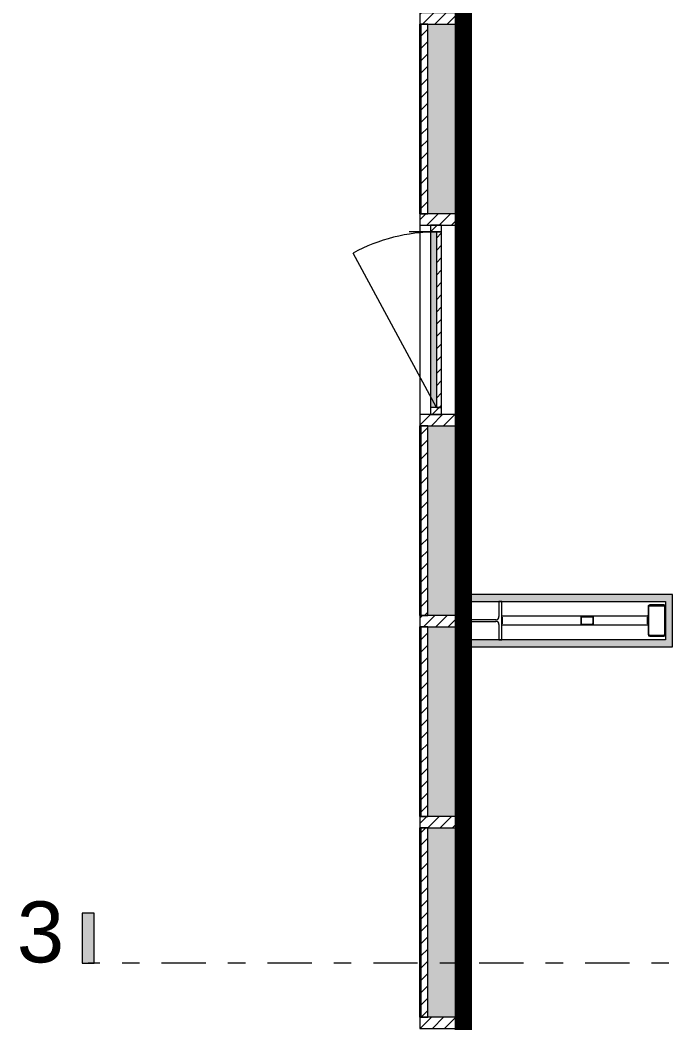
# Model space of a CAD drawing. Header units: metres. Extents: x 83 to 133, y -243 to -94.
# Drawn here: x 83.41 to 87.13, y -144.17 to -138.41 of the extents above; entities that cross this region are included whole.
import ezdxf

# ---------------------------------------------------------------- set-up
doc = ezdxf.new("R2010")
doc.units = ezdxf.units.M
doc.linetypes.add('DASHDOT', pattern=[25.4, 12.7, -6.35, 0, -6.35])
doc.layers.get('0').update_dxf_attribs({"lineweight": 5})
for name, color, linetype, lineweight in [('ARQ_Tramas Pladur', 253, 'Continuous', 5), ('BASE', 7, 'Continuous', 5), ('FOLHA', 15, 'Continuous', 5), ('MP_GENERICO', 7, 'Continuous', 5), ('PLADUR', 1, 'Continuous', 5)]:
    doc.layers.add(name, color=color, linetype=linetype, lineweight=lineweight)
doc.styles.get("Standard").update_dxf_attribs({"font": 'arial.ttf'})
pattern_1 = [(135, (-140.13, -85.828), (-0.035355339, -0.035355339), [])]

# ---------------------------------------------------------------- blocks, each defined once
blk = doc.blocks.new('Family - Hospital da Trofa - Fachada v3-V80-200-HOSPITAL - PLANTA PISO 1')
at = {"layer": 'MP_GENERICO'}
blk.add_line((34.5008, 0.95), (34.505, 0.9458), dxfattribs=at)
blk = doc.blocks.new('Family - Weld-1205540-200-HOSPITAL - PLANTA PISO 1')
blk.add_blockref('Family - Hospital da Trofa - Fachada v3-V80-200-HOSPITAL - PLANTA PISO 1', (0, 0))
blk = doc.blocks.new('Family - ST_MetTrelica-1205548-200-HOSPITAL - PLANTA PISO 1')
at = {"layer": 'MP_GENERICO'}
for p, q in [((34.44, 1.04), (34.44, 0.96)), ((34.445, 0.96), (34.445, 1.04)), ((34.61, 1.05), (34.45, 1.05)), ((34.45, 1.045), (34.61, 1.045)), ((34.615, 1.04), (34.615, 0.96)), ((34.62, 0.96), (34.62, 1.04)), ((34.61, 0.955), (34.45, 0.955)), ((34.45, 0.95), (34.61, 0.95))]:
    blk.add_line(p, q, dxfattribs=at)
for centre, radius, start, end in [((34.45, 1.04), 0.01, 90, 180), ((34.45, 1.04), 0.005, 90, 180), ((34.61, 1.04), 0.01, 0, 90), ((34.61, 1.04), 0.005, 0, 90), ((34.45, 0.96), 0.01, 180, 270), ((34.45, 0.96), 0.005, 180, 270), ((34.61, 0.96), 0.005, 270, 0), ((34.61, 0.96), 0.01, 270, 360)]:
    blk.add_arc(centre, radius, start, end, dxfattribs=at)
blk = doc.blocks.new('Family - ST_MetTrelica-1205612-200-HOSPITAL - PLANTA PISO 1')
at = {"layer": 'MP_GENERICO'}
for p, q in [((34.505, 0.5726), (34.505, 0.11)), ((34.555, 0.11), (34.555, 0.5726))]:
    blk.add_line(p, q, dxfattribs=at)
blk = doc.blocks.new('Family - ST_MetTrelica-1205621-200-HOSPITAL - PLANTA PISO 1')
at = {"layer": 'MP_GENERICO'}
for p, q in [((-0.094, 0.11), (-0.11, 0.11)), ((-0.11, 0.11), (-0.11, -0.11)), ((-0.094, 0.02275), (-0.094, 0.11)), ((0.11, 0.11), (0.094, 0.11)), ((0.094, 0.11), (0.094, 0.02275)), ((0.11, -0.11), (0.11, 0.11)), ((0.076, 0.00475), (-0.076, 0.00475)), ((-0.094, -0.11), (-0.094, -0.02275)), ((-0.076, -0.00475), (0.076, -0.00475)), ((0.094, -0.02275), (0.094, -0.11)), ((-0.11, -0.11), (-0.094, -0.11)), ((0.094, -0.11), (0.11, -0.11))]:
    blk.add_line(p, q, dxfattribs=at)
for centre, start, end in [((-0.076, 0.02275), 180, 270), ((0.076, 0.02275), 270, 0), ((-0.076, -0.02275), 90, 180), ((0.076, -0.02275), 0, 90)]:
    blk.add_arc(centre, 0.018, start, end, dxfattribs=at)
blk = doc.blocks.new('Family - ST_MetTrelica-1205692-200-HOSPITAL - PLANTA PISO 1')
at = {"layer": 'MP_GENERICO'}
for p, q in [((34.505, 0.95), (34.505, 0.6278)), ((34.555, 0.6278), (34.555, 0.95)), ((34.549, 0.6365), (34.511, 0.6365)), ((34.505, 0.6278), (34.505, 0.5726)), ((34.508, 0.5726), (34.508, 0.6278)), ((34.511, 0.6322), (34.549, 0.6322)), ((34.552, 0.6278), (34.552, 0.5726)), ((34.555, 0.5726), (34.555, 0.6278)), ((34.549, 0.5683), (34.511, 0.5683)), ((34.511, 0.5639), (34.549, 0.5639))]:
    blk.add_line(p, q, dxfattribs=at)
at = {"layer": 'MP_GENERICO', "flags": 128}
for points in [[(34.511, 0.6365), (34.5098, 0.6363), (34.5087, 0.6358), (34.5077, 0.635), (34.5068, 0.634), (34.506, 0.6326), (34.5055, 0.6311), (34.5051, 0.6295), (34.505, 0.6278)], [(34.555, 0.6278), (34.5549, 0.6295), (34.5545, 0.6311), (34.554, 0.6326), (34.5532, 0.634), (34.5523, 0.635), (34.5513, 0.6358), (34.5502, 0.6363), (34.549, 0.6365)], [(34.508, 0.6278), (34.5081, 0.6286), (34.5082, 0.6295), (34.5085, 0.6302), (34.5089, 0.6309), (34.5093, 0.6314), (34.5099, 0.6318), (34.5104, 0.6321), (34.511, 0.6322)], [(34.549, 0.6322), (34.5496, 0.6321), (34.5501, 0.6318), (34.5507, 0.6314), (34.5511, 0.6309), (34.5515, 0.6302), (34.5518, 0.6295), (34.5519, 0.6286), (34.552, 0.6278)], [(34.505, 0.5726), (34.5051, 0.5709), (34.5055, 0.5693), (34.506, 0.5678), (34.5068, 0.5665), (34.5077, 0.5654), (34.5087, 0.5646), (34.5098, 0.5641), (34.511, 0.5639)], [(34.511, 0.5683), (34.5104, 0.5683), (34.5099, 0.5686), (34.5093, 0.569), (34.5089, 0.5695), (34.5085, 0.5702), (34.5082, 0.5709), (34.5081, 0.5718), (34.508, 0.5726)], [(34.552, 0.5726), (34.5519, 0.5718), (34.5518, 0.5709), (34.5515, 0.5702), (34.5511, 0.5695), (34.5507, 0.569), (34.5501, 0.5686), (34.5496, 0.5683), (34.549, 0.5683)], [(34.549, 0.5639), (34.5502, 0.5641), (34.5513, 0.5646), (34.5523, 0.5654), (34.5532, 0.5665), (34.554, 0.5678), (34.5545, 0.5693), (34.5549, 0.5709), (34.555, 0.5726)]]:
    blk.add_lwpolyline(points, dxfattribs=at)
blk = doc.blocks.new('Family - Hospital da Trofa - Fachada v3-1200353-200-HOSPITAL - PLANTA PISO 1')
at = {"layer": 'MP_GENERICO'}
for p, q in [((0.019, 0), (0.019, -0.0024)), ((-0.019, 0), (-0.019, -0.0024)), ((-0.019, -0.0024), (0.019, -0.0024))]:
    blk.add_line(p, q, dxfattribs=at)
blk = doc.blocks.new('Family - Weld-1205701-200-HOSPITAL - PLANTA PISO 1')
blk.add_blockref('Family - Hospital da Trofa - Fachada v3-1200353-200-HOSPITAL - PLANTA PISO 1', (0, 0))
blk = doc.blocks.new('Family - Hospital da Trofa - Fachada v3-V81-200-HOSPITAL - PLANTA PISO 1')
at = {"layer": 'MP_GENERICO'}
for p, q in [((-0.019, 0), (-0.019, -0.0024)), ((-0.019, -0.0024), (0.019, -0.0024)), ((0.019, 0), (0.019, -0.0024))]:
    blk.add_line(p, q, dxfattribs=at)
blk = doc.blocks.new('Family - Weld-1205703-200-HOSPITAL - PLANTA PISO 1')
blk.add_blockref('Family - Hospital da Trofa - Fachada v3-V81-200-HOSPITAL - PLANTA PISO 1', (0, 0))
blk = doc.blocks.new('Family - Hospital da Trofa - Fachada v3-1200319-200-HOSPITAL - PLANTA PISO 1')
at = {"layer": 'MP_GENERICO'}
blk.add_line((0.1892, 0.11), (0.185, 0.1142), dxfattribs=at)
blk = doc.blocks.new('Family - Weld-1205717-200-HOSPITAL - PLANTA PISO 1')
blk.add_blockref('Family - Hospital da Trofa - Fachada v3-1200319-200-HOSPITAL - PLANTA PISO 1', (34.37, 0))
blk = doc.blocks.new('Family - ST_MetTrelica-1205739-200-HOSPITAL - PLANTA PISO 1')
for name in ['Family - ST_MetTrelica-1205548-200-HOSPITAL - PLANTA PISO 1', 'Family - Weld-1205540-200-HOSPITAL - PLANTA PISO 1', 'Family - ST_MetTrelica-1205692-200-HOSPITAL - PLANTA PISO 1', 'Family - ST_MetTrelica-1205612-200-HOSPITAL - PLANTA PISO 1', 'Family - Weld-1205717-200-HOSPITAL - PLANTA PISO 1']:
    blk.add_blockref(name, (0, 0))
at = {"extrusion": (0, 0, -1)}
blk.add_blockref('Family - Weld-1205703-200-HOSPITAL - PLANTA PISO 1', (-34.53, 0.95), dxfattribs=at)
at = {"rotation": 270}
blk.add_blockref('Family - ST_MetTrelica-1205621-200-HOSPITAL - PLANTA PISO 1', (34.53, 0), dxfattribs=at)
at = {"extrusion": (0, 0, -1), "rotation": 180}
blk.add_blockref('Family - Weld-1205701-200-HOSPITAL - PLANTA PISO 1', (-34.53, 0.11), dxfattribs=at)
blk = doc.blocks.new('Family - Hospital da Trofa - Fachada v3-V82-200-HOSPITAL - PLANTA PISO 1')
at = {"layer": 'MP_GENERICO'}
blk.add_line((87.0131, -141.8282), (87.0089, -141.8324), dxfattribs=at)
blk = doc.blocks.new('Family - Weld-1205747-200-HOSPITAL - PLANTA PISO 1')
blk.add_blockref('Family - Hospital da Trofa - Fachada v3-V82-200-HOSPITAL - PLANTA PISO 1', (0, 0))
blk = doc.blocks.new('Direct Shape - ST_MetTrelica-1205763-200-HOSPITAL - PLANTA PISO 1')
at = {"layer": 'MP_GENERICO'}
for p, q in [((87.1031, -141.7674), (87.0231, -141.7674)), ((87.0131, -141.7774), (87.0131, -141.9374)), ((87.0181, -141.9374), (87.0181, -141.7774)), ((87.0231, -141.7724), (87.1031, -141.7724)), ((87.1081, -141.7774), (87.1081, -141.9374)), ((87.1131, -141.9374), (87.1131, -141.7774)), ((87.1031, -141.9424), (87.0231, -141.9424)), ((87.0231, -141.9474), (87.1031, -141.9474))]:
    blk.add_line(p, q, dxfattribs=at)
for centre, radius, start, end in [((87.0231, -141.7774), 0.01, 90, 180), ((87.1031, -141.7774), 0.01, 0, 90), ((87.0231, -141.7774), 0.005, 90, 180), ((87.1031, -141.7774), 0.005, 0, 90), ((87.0231, -141.9374), 0.01, 180, 270), ((87.0231, -141.9374), 0.005, 180, 270), ((87.1031, -141.9374), 0.005, 270, 0), ((87.1031, -141.9374), 0.01, 270, 0)]:
    blk.add_arc(centre, radius, start, end, dxfattribs=at)
blk = doc.blocks.new('Direct Shape - ST_MetTrelica-1205891-200-HOSPITAL - PLANTA PISO 1')
at = {"layer": 'MP_GENERICO'}
for p, q in [((86.6358, -141.8324), (86.1731, -141.8324)), ((86.1731, -141.8824), (86.6358, -141.8824))]:
    blk.add_line(p, q, dxfattribs=at)
blk = doc.blocks.new('Direct Shape - ST_MetTrelica-1205909-200-HOSPITAL - PLANTA PISO 1')
at = {"layer": 'MP_GENERICO'}
for p, q in [((-0.094, 0.11), (-0.11, 0.11)), ((-0.11, 0.11), (-0.11, -0.11)), ((-0.094, 0.02275), (-0.094, 0.11)), ((0.11, 0.11), (0.094, 0.11)), ((0.094, 0.11), (0.094, 0.02275)), ((0.11, -0.11), (0.11, 0.11)), ((0.076, 0.00475), (-0.076, 0.00475)), ((-0.094, -0.11), (-0.094, -0.02275)), ((-0.076, -0.00475), (0.076, -0.00475)), ((0.094, -0.02275), (0.094, -0.11)), ((-0.11, -0.11), (-0.094, -0.11)), ((0.094, -0.11), (0.11, -0.11))]:
    blk.add_line(p, q, dxfattribs=at)
for centre, start, end in [((-0.076, 0.02275), 180, 270), ((0.076, 0.02275), 270, 0), ((-0.076, -0.02275), 90, 180), ((0.076, -0.02275), 0, 90)]:
    blk.add_arc(centre, 0.018, start, end, dxfattribs=at)
blk = doc.blocks.new('Direct Shape - ST_MetTrelica-1206051-200-HOSPITAL - PLANTA PISO 1')
at = {"layer": 'MP_GENERICO'}
for p, q in [((86.627, -141.8384), (86.627, -141.8764)), ((86.6314, -141.8764), (86.6314, -141.8384)), ((86.6909, -141.8324), (86.6358, -141.8324)), ((86.6358, -141.8354), (86.6909, -141.8354)), ((86.6909, -141.8794), (86.6358, -141.8794)), ((86.6358, -141.8824), (86.6909, -141.8824)), ((87.0131, -141.8324), (86.6909, -141.8324)), ((86.6909, -141.8824), (87.0131, -141.8824)), ((86.6953, -141.8384), (86.6953, -141.8764)), ((86.6997, -141.8764), (86.6997, -141.8384))]:
    blk.add_line(p, q, dxfattribs=at)
at = {"layer": 'MP_GENERICO', "flags": 128}
for points in [[(86.6358, -141.8324), (86.6341, -141.8326), (86.6324, -141.8329), (86.6309, -141.8335), (86.6296, -141.8342), (86.6285, -141.8351), (86.6277, -141.8361), (86.6272, -141.8373), (86.627, -141.8384)], [(86.627, -141.8764), (86.6272, -141.8776), (86.6277, -141.8787), (86.6285, -141.8798), (86.6296, -141.8807), (86.6309, -141.8814), (86.6324, -141.882), (86.6341, -141.8823), (86.6358, -141.8824)], [(86.6314, -141.8384), (86.6315, -141.8379), (86.6317, -141.8373), (86.6321, -141.8368), (86.6327, -141.8363), (86.6333, -141.8359), (86.6341, -141.8357), (86.6349, -141.8355), (86.6358, -141.8354)], [(86.6358, -141.8794), (86.6349, -141.8794), (86.6341, -141.8792), (86.6333, -141.8789), (86.6327, -141.8786), (86.6321, -141.8781), (86.6317, -141.8776), (86.6315, -141.877), (86.6314, -141.8764)], [(86.6997, -141.8384), (86.6995, -141.8373), (86.699, -141.8361), (86.6982, -141.8351), (86.6971, -141.8342), (86.6958, -141.8335), (86.6943, -141.8329), (86.6926, -141.8326), (86.6909, -141.8324)], [(86.6909, -141.8354), (86.6918, -141.8355), (86.6926, -141.8357), (86.6934, -141.8359), (86.694, -141.8363), (86.6946, -141.8368), (86.695, -141.8373), (86.6952, -141.8379), (86.6953, -141.8384)], [(86.6953, -141.8764), (86.6952, -141.877), (86.695, -141.8776), (86.6946, -141.8781), (86.694, -141.8786), (86.6934, -141.8789), (86.6926, -141.8792), (86.6918, -141.8794), (86.6909, -141.8794)], [(86.6909, -141.8824), (86.6926, -141.8823), (86.6943, -141.882), (86.6958, -141.8814), (86.6971, -141.8807), (86.6982, -141.8798), (86.699, -141.8787), (86.6995, -141.8776), (86.6997, -141.8764)]]:
    blk.add_lwpolyline(points, dxfattribs=at)
blk = doc.blocks.new('Family - Hospital da Trofa - Fachada v3-1200619-200-HOSPITAL - PLANTA PISO 1')
at = {"layer": 'MP_GENERICO'}
for p, q in [((0.019, 0), (0.019, -0.0024)), ((-0.019, 0), (-0.019, -0.0024)), ((-0.019, -0.0024), (0.019, -0.0024))]:
    blk.add_line(p, q, dxfattribs=at)
blk = doc.blocks.new('Family - Weld-1206069-200-HOSPITAL - PLANTA PISO 1')
blk.add_blockref('Family - Hospital da Trofa - Fachada v3-1200619-200-HOSPITAL - PLANTA PISO 1', (0, 0))
blk = doc.blocks.new('Family - Hospital da Trofa - Fachada v3-V83-200-HOSPITAL - PLANTA PISO 1')
at = {"layer": 'MP_GENERICO'}
for p, q in [((-0.019, 0), (-0.019, -0.0024)), ((-0.019, -0.0024), (0.019, -0.0024)), ((0.019, 0), (0.019, -0.0024))]:
    blk.add_line(p, q, dxfattribs=at)
blk = doc.blocks.new('Family - Weld-1206073-200-HOSPITAL - PLANTA PISO 1')
blk.add_blockref('Family - Hospital da Trofa - Fachada v3-V83-200-HOSPITAL - PLANTA PISO 1', (0, 0))
blk = doc.blocks.new('Family - Hospital da Trofa - Fachada v3-1200560-200-HOSPITAL - PLANTA PISO 1')
at = {"layer": 'MP_GENERICO'}
blk.add_line((86.1731, -107.5167), (86.1774, -107.5124), dxfattribs=at)
blk = doc.blocks.new('Family - Weld-1206101-200-HOSPITAL - PLANTA PISO 1')
blk.add_blockref('Family - Hospital da Trofa - Fachada v3-1200560-200-HOSPITAL - PLANTA PISO 1', (0, -34.37))
blk = doc.blocks.new('Hospital da Trofa - Fachada v3_ifc-1-200-HOSPITAL - PLANTA PISO 1')
at = {"layer": 'MP_GENERICO', "lineweight": 5}
for name, p, rotation in [('Family - ST_MetTrelica-1205739-200-HOSPITAL - PLANTA PISO 1', (86.0631, -107.3274), 269.9999999999984), ('Direct Shape - ST_MetTrelica-1205909-200-HOSPITAL - PLANTA PISO 1', (86.0631, -141.8574), 180)]:
    blk.add_blockref(name, p, dxfattribs=dict(at, rotation=rotation))
for name in ['Direct Shape - ST_MetTrelica-1205763-200-HOSPITAL - PLANTA PISO 1', 'Family - Weld-1205747-200-HOSPITAL - PLANTA PISO 1', 'Direct Shape - ST_MetTrelica-1205891-200-HOSPITAL - PLANTA PISO 1', 'Family - Weld-1206101-200-HOSPITAL - PLANTA PISO 1', 'Direct Shape - ST_MetTrelica-1206051-200-HOSPITAL - PLANTA PISO 1']:
    blk.add_blockref(name, (0, 0), dxfattribs=at)
at = {"layer": 'MP_GENERICO', "lineweight": 5, "extrusion": (0, 0, -1)}
for name, p, rotation in [('Family - Weld-1206069-200-HOSPITAL - PLANTA PISO 1', (-86.1731, -141.8574), 270.0000000000016), ('Family - Weld-1206073-200-HOSPITAL - PLANTA PISO 1', (-87.0132, -141.8574), 90.0000000000016)]:
    blk.add_blockref(name, p, dxfattribs=dict(at, rotation=rotation))
blk = doc.blocks.new('Painel do sistema - Envidraçado 40mm FOYER-V43-200-HOSPITAL - PLANTA PISO 1')
at = {"layer": 'MP_GENERICO', "true_color": 0x808080}
h = blk.add_hatch(dxfattribs=at)
h.set_pattern_fill('FP_56', color=8, style=0, pattern_type=2)
h.set_pattern_definition([(135, (-138.976, -85.828), (-0.035355339, -0.035355339), [])])
h.paths.add_polyline_path([(0.5445, -0.08), (-0.5445, -0.08), (-0.5445, -0.12), (0.5445, -0.12)])
at = {"layer": 'MP_GENERICO'}
for p, q in [((0.5445, -0.08), (-0.5445, -0.08)), ((-0.5445, -0.08), (-0.5445, -0.12)), ((0.5445, -0.12), (0.5445, -0.08)), ((-0.5445, -0.12), (0.5445, -0.12))]:
    blk.add_line(p, q, dxfattribs=at)
blk = doc.blocks.new('Rectangular Mullion - 250x65-V44-200-HOSPITAL - PLANTA PISO 1')
at = {"layer": 'MP_GENERICO'}
h = blk.add_hatch(dxfattribs=at)
h.set_pattern_fill('FP_57', color=256, style=0, pattern_type=2)
h.set_pattern_definition([(225, (-138.399, 85.828), (0.035355339, -0.035355339), [])])
h.paths.add_polyline_path([(0.0325, 0.125), (0.0325, -0.125), (-0.0325, -0.125), (-0.0325, 0.125)])
for p, q in [((-0.0325, 0.125), (0.0325, 0.125)), ((-0.0325, -0.125), (-0.0325, 0.125)), ((0.0325, 0.125), (0.0325, -0.125)), ((0.0325, -0.125), (-0.0325, -0.125))]:
    blk.add_line(p, q, dxfattribs=at)
blk = doc.blocks.new('Oscilo-Batente - N15000-V45-200-HOSPITAL - PLANTA PISO 1')
at = {"layer": 'MP_GENERICO'}
h = blk.add_hatch(dxfattribs=at)
h.set_pattern_fill('FP_58', color=256, style=0, pattern_type=2)
h.set_pattern_definition(pattern_1)
h.paths.add_polyline_path([(0.5445, -0.065), (0.5445, 0), (0.5045, 0), (0.5045, -0.065)])
h.paths.add_polyline_path([(-0.5045, 0), (-0.5445, 0), (-0.5445, -0.065), (-0.5045, -0.065)])
at = {"layer": 'MP_GENERICO', "true_color": 0x808080}
h = blk.add_hatch(dxfattribs=at)
h.set_pattern_fill('FP_58', color=8, style=0, pattern_type=2)
h.set_pattern_definition(pattern_1)
h.paths.add_polyline_path([(0.5045, 0), (-0.5045, 0), (-0.5045, -0.03), (0.5045, -0.03)])
at = {"layer": 'MP_GENERICO', "true_color": 0xa5a5a5}
blk.add_hatch(color=253, dxfattribs=at).paths.add_polyline_path([(0.5045, -0.03), (-0.5045, -0.03), (-0.5045, -0.065), (0.5045, -0.065)])
at = {"layer": 'MP_GENERICO'}
for p, q in [((-0.5045, 0), (-0.5445, 0)), ((-0.5445, 0), (-0.5445, -0.065)), ((0.5445, 0), (-0.5445, 0)), ((-0.5445, 0), (-0.5445, -0.065)), ((0.5045, 0), (-0.5045, 0)), ((-0.5045, 0), (-0.5045, -0.03)), ((-0.5045, -0.065), (-0.5045, 0)), ((0.5045, -0.03), (0.5045, 0)), ((0.5045, 0), (0.5045, -0.065)), ((0.5445, 0), (0.5045, 0)), ((0.5445, -0.065), (0.5445, 0)), ((0.5445, -0.065), (0.5445, 0)), ((-0.5045, -0.03), (0.5045, -0.03)), ((-0.5045, -0.03), (-0.5045, -0.186)), ((0.5045, -0.03), (-0.3836, -0.5088)), ((-0.5445, -0.065), (-0.5045, -0.065)), ((-0.5445, -0.065), (0.5445, -0.065)), ((-0.5045, -0.065), (0.5045, -0.065)), ((0.5045, -0.065), (0.5445, -0.065))]:
    blk.add_line(p, q, dxfattribs=at)
blk.add_arc((0.5045, -0.03), 1.009, 180, 208.33079, dxfattribs=at)
blk = doc.blocks.new('Rectangular Mullion - 250x65-V46-200-HOSPITAL - PLANTA PISO 1')
at = {"layer": 'MP_GENERICO'}
h = blk.add_hatch(dxfattribs=at)
h.set_pattern_fill('FP_59', color=256, style=0, pattern_type=2)
h.set_pattern_definition([(225, (-139.553, 85.828), (0.035355339, -0.035355339), [])])
h.paths.add_polyline_path([(0.0325, 0.125), (0.0325, -0.125), (-0.0325, -0.125), (-0.0325, 0.125)])
for p, q in [((-0.0325, 0.125), (0.0325, 0.125)), ((-0.0325, -0.125), (-0.0325, 0.125)), ((0.0325, 0.125), (0.0325, -0.125)), ((0.0325, -0.125), (-0.0325, -0.125))]:
    blk.add_line(p, q, dxfattribs=at)
blk = doc.blocks.new('Painel do sistema - Envidraçado 40mm FOYER-V47-200-HOSPITAL - PLANTA PISO 1')
at = {"layer": 'MP_GENERICO', "true_color": 0x808080}
h = blk.add_hatch(dxfattribs=at)
h.set_pattern_fill('FP_60', color=8, style=0, pattern_type=2)
h.set_pattern_definition([(135, (-141.284, -85.828), (-0.035355339, -0.035355339), [])])
h.paths.add_polyline_path([(0.5445, -0.08), (-0.5445, -0.08), (-0.5445, -0.12), (0.5445, -0.12)])
at = {"layer": 'MP_GENERICO'}
for p, q in [((0.5445, -0.08), (-0.5445, -0.08)), ((-0.5445, -0.08), (-0.5445, -0.12)), ((0.5445, -0.12), (0.5445, -0.08)), ((-0.5445, -0.12), (0.5445, -0.12))]:
    blk.add_line(p, q, dxfattribs=at)
blk = doc.blocks.new('Rectangular Mullion - 250x65-V48-200-HOSPITAL - PLANTA PISO 1')
at = {"layer": 'MP_GENERICO'}
h = blk.add_hatch(dxfattribs=at)
h.set_pattern_fill('FP_61', color=256, style=0, pattern_type=2)
h.set_pattern_definition([(225, (-140.707, 85.828), (0.035355339, -0.035355339), [])])
h.paths.add_polyline_path([(0.0325, 0.125), (0.0325, -0.125), (-0.0325, -0.125), (-0.0325, 0.125)])
for p, q in [((-0.0325, 0.125), (0.0325, 0.125)), ((-0.0325, -0.125), (-0.0325, 0.125)), ((0.0325, 0.125), (0.0325, -0.125)), ((0.0325, -0.125), (-0.0325, -0.125))]:
    blk.add_line(p, q, dxfattribs=at)
blk = doc.blocks.new('Painel do sistema - Envidraçado 40mm FOYER-V49-200-HOSPITAL - PLANTA PISO 1')
at = {"layer": 'MP_GENERICO', "true_color": 0x808080}
h = blk.add_hatch(dxfattribs=at)
h.set_pattern_fill('FP_62', color=8, style=0, pattern_type=2)
h.set_pattern_definition([(135, (-142.438, -85.828), (-0.035355339, -0.035355339), [])])
h.paths.add_polyline_path([(0.5445, -0.08), (-0.5445, -0.08), (-0.5445, -0.12), (0.5445, -0.12)])
at = {"layer": 'MP_GENERICO'}
for p, q in [((0.5445, -0.08), (-0.5445, -0.08)), ((-0.5445, -0.08), (-0.5445, -0.12)), ((0.5445, -0.12), (0.5445, -0.08)), ((-0.5445, -0.12), (0.5445, -0.12))]:
    blk.add_line(p, q, dxfattribs=at)
blk = doc.blocks.new('Rectangular Mullion - 250x65-V50-200-HOSPITAL - PLANTA PISO 1')
at = {"layer": 'MP_GENERICO'}
h = blk.add_hatch(dxfattribs=at)
h.set_pattern_fill('FP_63', color=256, style=0, pattern_type=2)
h.set_pattern_definition([(225, (-141.861, 85.828), (0.035355339, -0.035355339), [])])
h.paths.add_polyline_path([(0.0325, 0.125), (0.0325, -0.125), (-0.0325, -0.125), (-0.0325, 0.125)])
for p, q in [((-0.0325, 0.125), (0.0325, 0.125)), ((-0.0325, -0.125), (-0.0325, 0.125)), ((0.0325, 0.125), (0.0325, -0.125)), ((0.0325, -0.125), (-0.0325, -0.125))]:
    blk.add_line(p, q, dxfattribs=at)
blk = doc.blocks.new('Painel do sistema - Envidraçado 40mm FOYER-V51-200-HOSPITAL - PLANTA PISO 1')
at = {"layer": 'MP_GENERICO', "true_color": 0x808080}
h = blk.add_hatch(dxfattribs=at)
h.set_pattern_fill('FP_64', color=8, style=0, pattern_type=2)
h.set_pattern_definition([(135, (-143.592, -85.828), (-0.035355339, -0.035355339), [])])
h.paths.add_polyline_path([(0.5445, -0.08), (-0.5445, -0.08), (-0.5445, -0.12), (0.5445, -0.12)])
at = {"layer": 'MP_GENERICO'}
for p, q in [((0.5445, -0.08), (-0.5445, -0.08)), ((-0.5445, -0.08), (-0.5445, -0.12)), ((0.5445, -0.12), (0.5445, -0.08)), ((-0.5445, -0.12), (0.5445, -0.12))]:
    blk.add_line(p, q, dxfattribs=at)
blk = doc.blocks.new('Rectangular Mullion - 250x65-V52-200-HOSPITAL - PLANTA PISO 1')
at = {"layer": 'MP_GENERICO'}
h = blk.add_hatch(dxfattribs=at)
h.set_pattern_fill('FP_65', color=256, style=0, pattern_type=2)
h.set_pattern_definition([(225, (-143.015, 85.828), (0.035355339, -0.035355339), [])])
h.paths.add_polyline_path([(0.0325, 0.125), (0.0325, -0.125), (-0.0325, -0.125), (-0.0325, 0.125)])
for p, q in [((-0.0325, 0.125), (0.0325, 0.125)), ((-0.0325, -0.125), (-0.0325, 0.125)), ((0.0325, 0.125), (0.0325, -0.125)), ((0.0325, -0.125), (-0.0325, -0.125))]:
    blk.add_line(p, q, dxfattribs=at)
blk = doc.blocks.new('Rectangular Mullion - 250x65-V54-200-HOSPITAL - PLANTA PISO 1')
at = {"layer": 'MP_GENERICO'}
h = blk.add_hatch(dxfattribs=at)
h.set_pattern_fill('FP_67', color=256, style=0, pattern_type=2)
h.set_pattern_definition([(225, (-144.169, 85.828), (0.035355339, -0.035355339), [])])
h.paths.add_polyline_path([(0.0325, 0.125), (0.0325, -0.125), (-0.0325, -0.125), (-0.0325, 0.125)])
for p, q in [((-0.0325, 0.125), (0.0325, 0.125)), ((-0.0325, -0.125), (-0.0325, 0.125)), ((0.0325, 0.125), (0.0325, -0.125)), ((0.0325, -0.125), (-0.0325, -0.125))]:
    blk.add_line(p, q, dxfattribs=at)
blk = doc.blocks.new('Rectangular Mullion - 250x65-2265903-200-HOSPITAL - PLANTA PISO 1')
at = {"layer": 'MP_GENERICO', "true_color": 0xa5a5a5}
h = blk.add_hatch(color=253, dxfattribs=at)
h.paths.add_polyline_path([(85.9255, -109.5174), (85.9531, -109.5174), (85.9531, -108.4284), (85.7481, -108.4284), (85.7481, -109.5174)])
h.paths.add_polyline_path([(85.7081, -109.5174), (85.7081, -108.4284), (85.7031, -108.4284), (85.7031, -109.5174)])
at = {"layer": 'MP_GENERICO'}
for p, q in [((85.7031, -109.5174), (85.7031, -108.4284)), ((85.9531, -109.5174), (85.9531, -108.4284))]:
    blk.add_line(p, q, dxfattribs=at)
blk = doc.blocks.new('Rectangular Mullion - 250x65-V68-200-HOSPITAL - PLANTA PISO 1')
at = {"layer": 'MP_GENERICO', "true_color": 0xa5a5a5}
h = blk.add_hatch(color=253, dxfattribs=at)
h.paths.add_polyline_path([(85.9255, -141.8284), (85.9531, -141.8284), (85.9531, -140.7394), (85.7481, -140.7394), (85.7481, -141.8284)])
h.paths.add_polyline_path([(85.7031, -141.8284), (85.7081, -141.8284), (85.7081, -140.7394), (85.7031, -140.7394)])
at = {"layer": 'MP_GENERICO'}
for p, q in [((85.7031, -141.8284), (85.7031, -140.7394)), ((85.9531, -141.7474), (85.9531, -140.7394))]:
    blk.add_line(p, q, dxfattribs=at)
blk = doc.blocks.new('Rectangular Mullion - 250x65-V69-200-HOSPITAL - PLANTA PISO 1')
at = {"layer": 'MP_GENERICO', "true_color": 0xa5a5a5}
h = blk.add_hatch(color=253, dxfattribs=at)
h.paths.add_polyline_path([(85.9255, -142.9823), (85.9531, -142.9823), (85.9531, -141.8934), (85.7481, -141.8934), (85.7481, -142.9823)])
h.paths.add_polyline_path([(85.7031, -142.9823), (85.7081, -142.9823), (85.7081, -141.8934), (85.7031, -141.8934)])
at = {"layer": 'MP_GENERICO'}
for p, q in [((85.7031, -142.9823), (85.7031, -141.8934)), ((85.9531, -142.9823), (85.9531, -141.9674))]:
    blk.add_line(p, q, dxfattribs=at)
blk = doc.blocks.new('Rectangular Mullion - 250x65-V70-200-HOSPITAL - PLANTA PISO 1')
at = {"layer": 'MP_GENERICO', "true_color": 0xa5a5a5}
h = blk.add_hatch(color=253, dxfattribs=at)
h.paths.add_polyline_path([(85.7031, -144.1363), (85.7081, -144.1363), (85.7081, -143.0473), (85.7031, -143.0473), (85.7031, -143.2855)])
h.paths.add_polyline_path([(85.7481, -144.1363), (85.9531, -144.1363), (85.9531, -143.0473), (85.7481, -143.0473), (85.7481, -143.2855)])
at = {"layer": 'MP_GENERICO'}
for p, q in [((85.7031, -144.1363), (85.7031, -143.0473)), ((85.9531, -144.1363), (85.9531, -143.0473))]:
    blk.add_line(p, q, dxfattribs=at)
blk = doc.blocks.new('TS ST_BASE')
blk.add_line((85.7031, -139.5854), (85.7031, -140.6744))
at = {"lineweight": 5}
blk.add_blockref('Hospital da Trofa - Fachada v3_ifc-1-200-HOSPITAL - PLANTA PISO 1', (0, 0), dxfattribs=at)
at = {"extrusion": (0, 0, -1), "rotation": 270.0000000000001}
for name, p in [('Rectangular Mullion - 250x65-V44-200-HOSPITAL - PLANTA PISO 1', (-85.8281, -138.399)), ('Rectangular Mullion - 250x65-V46-200-HOSPITAL - PLANTA PISO 1', (-85.8281, -139.5529)), ('Rectangular Mullion - 250x65-V48-200-HOSPITAL - PLANTA PISO 1', (-85.8281, -140.7069)), ('Rectangular Mullion - 250x65-V50-200-HOSPITAL - PLANTA PISO 1', (-85.8281, -141.8609)), ('Rectangular Mullion - 250x65-V52-200-HOSPITAL - PLANTA PISO 1', (-85.8281, -143.0148)), ('Rectangular Mullion - 250x65-V54-200-HOSPITAL - PLANTA PISO 1', (-85.8281, -144.1688))]:
    blk.add_blockref(name, p, dxfattribs=at)
for name, p in [('Rectangular Mullion - 250x65-2265903-200-HOSPITAL - PLANTA PISO 1', (0, -30.0031)), ('Rectangular Mullion - 250x65-V68-200-HOSPITAL - PLANTA PISO 1', (0, 0)), ('Rectangular Mullion - 250x65-V69-200-HOSPITAL - PLANTA PISO 1', (0, 0)), ('Rectangular Mullion - 250x65-V70-200-HOSPITAL - PLANTA PISO 1', (0, 0))]:
    blk.add_blockref(name, p)
at = {"rotation": 269.9999999999999}
for name, p in [('Painel do sistema - Envidraçado 40mm FOYER-V43-200-HOSPITAL - PLANTA PISO 1', (85.8281, -138.976)), ('Oscilo-Batente - N15000-V45-200-HOSPITAL - PLANTA PISO 1', (85.8281, -140.1299)), ('Painel do sistema - Envidraçado 40mm FOYER-V47-200-HOSPITAL - PLANTA PISO 1', (85.8281, -141.2839)), ('Painel do sistema - Envidraçado 40mm FOYER-V49-200-HOSPITAL - PLANTA PISO 1', (85.8281, -142.4379)), ('Painel do sistema - Envidraçado 40mm FOYER-V51-200-HOSPITAL - PLANTA PISO 1', (85.8281, -143.5918))]:
    blk.add_blockref(name, p, dxfattribs=at)

msp = doc.modelspace()

# ---------------------------------------------------------------- hatches: boundary and pattern name
at = {"layer": 'ARQ_Tramas Pladur'}
h = msp.add_hatch(color=256, dxfattribs=at)
h.dxf.hatch_style = 1
h.paths.add_polyline_path([(85.9531, -141.9675), (85.9531, -142.0075), (87.1531, -142.0075), (87.1531, -141.7075), (85.9531, -141.7075), (85.9531, -141.7475), (87.1131, -141.7475), (87.1131, -141.9675)])
at = {"layer": 'FOLHA'}
h = msp.add_hatch(color=256, dxfattribs=at)
h.dxf.hatch_style = 1
h.paths.add_polyline_path([(83.7635, -143.8245), (83.8335, -143.8245), (83.8335, -143.5376), (83.7635, -143.5376)])

# ---------------------------------------------------------------- linework, layer by layer
at = {"color": 5, "linetype": 'DASHDOT', "ltscale": 0.05, "true_color": 0x0000f5, "const_width": 0.1}
msp.add_lwpolyline([(85.9531, -100.3428), (131.2086, -100.3428), (131.2086, -149.0037), (85.9531, -149.0037)], close=True, dxfattribs=at)
at = {"layer": 'FOLHA', "linetype": 'DASHDOT', "ltscale": 0.02}
msp.add_line((132.5059, -143.8245), (83.7985, -143.8245), dxfattribs=at)
at = {"layer": 'FOLHA'}
msp.add_lwpolyline([(83.7635, -143.8245), (83.8335, -143.8245), (83.8335, -143.5376), (83.7635, -143.5376), (83.7635, -143.8245)], dxfattribs=at)
at = {"layer": 'PLADUR'}
msp.add_lwpolyline([(85.9531, -141.9675), (85.9531, -142.0075), (87.1531, -142.0075), (87.1531, -141.7075), (85.9531, -141.7075), (85.9531, -141.7475), (87.1131, -141.7475), (87.1131, -141.9675), (85.9531, -141.9675)], dxfattribs=at)

# ---------------------------------------------------------------- block references
at = {"layer": 'BASE'}
msp.add_blockref('TS ST_BASE', (0, 0), dxfattribs=at)

# ---------------------------------------------------------------- texts
at = {"layer": 'FOLHA', "insert": (83.3886, -143.4709), "char_height": 0.35, "attachment_point": 1, "rotation": 0.01432}
msp.add_mtext_dynamic_manual_height_columns('3', width=0.35, gutter_width=1, heights=[0], dxfattribs=at)

doc.saveas('drawing.dxf')
